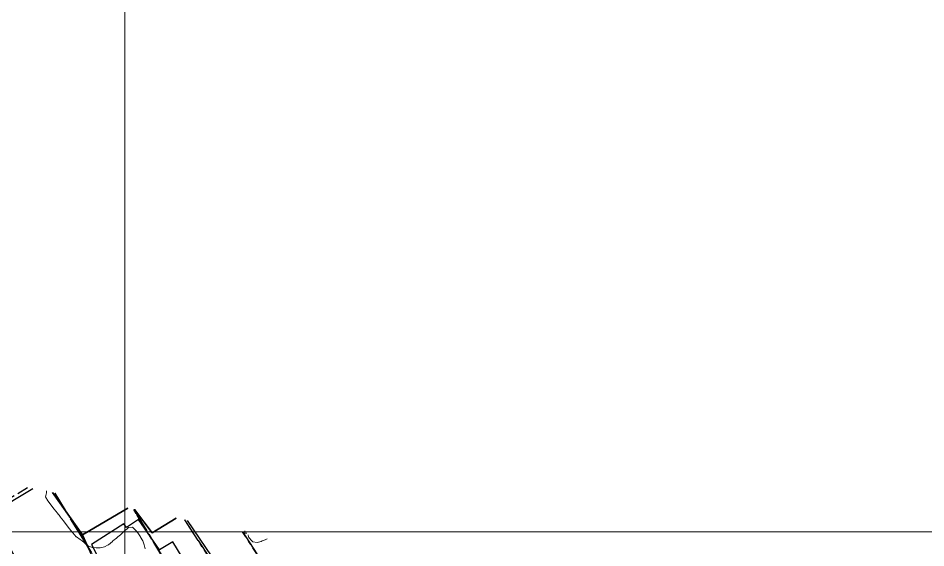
# Model space of a CAD drawing. Header units: centimetres. Extents: x 0 to 642158, y -847 to 649707.
# Drawn here: x 616553.5 to 616666.5, y 621785.4 to 621851.3 of the extents above; entities that cross this region are included whole.
import ezdxf

# ---------------------------------------------------------------- set-up
doc = ezdxf.new("R2010")
doc.units = ezdxf.units.CM
doc.header["$MEASUREMENT"] = 0
doc.linetypes.add('CENTERX2', pattern=[4, 2.5, -0.5, 0.5, -0.5])
doc.layers.add('MEV_grille', color=254, linetype='Continuous', lineweight=9)
doc.layers.add('WAL_topographie 0.5', color=253, linetype='Continuous', lineweight=20)
doc.layers.add('SPW_batiments', color=7, linetype='Continuous')
doc.layers.add('SPW_parcellaire cadastral', color=7, linetype='CENTERX2', lineweight=25, true_color=0xff0542)

# ---------------------------------------------------------------- blocks, each defined once
blk = doc.blocks.new('*U114')
at = {"layer": 'MEV_grille', "transparency": 33554687}
blk.add_lwpolyline([(-1338.46, 0), (1338.46, 0)], dxfattribs=at)
blk = doc.blocks.new('*U115')
at = {"layer": 'MEV_grille', "color": 0, "linetype": 'ByBlock', "lineweight": -2, "transparency": 16777216}
blk.add_blockref('*U114', (0, -600), dxfattribs=at)
blk = doc.blocks.new('*U112')
at = {"layer": 'MEV_grille', "transparency": 33554687}
blk.add_lwpolyline([(0, 1825.48), (0, -1825.48)], dxfattribs=at)
blk = doc.blocks.new('*U113')
at = {"layer": 'MEV_grille', "color": 0, "linetype": 'ByBlock', "lineweight": -2, "transparency": 16777216}
blk.add_blockref('*U112', (1200, 0), dxfattribs=at)

msp = doc.modelspace()

# ---------------------------------------------------------------- linework, layer by layer
at = {"layer": 'SPW_batiments'}
for points in [[(616561.53, 621787), (616562.87, 621784.08), (616562.27, 621783.73), (616561.46, 621783.34), (616561.32, 621783.18), (616558.55, 621781.55), (616557.25, 621784.34), (616554.09, 621782.61), (616553.72, 621783.26), (616552.89, 621784.7), (616550.12, 621789.96), (616550.43, 621789.82), (616555.35, 621792.77)], [(616557.79, 621792.26), (616561.53, 621787)], [(616567.17, 621790.33), (616561.74, 621787.12), (616561.53, 621787), (616557.79, 621792.26)], [(616578.34, 621783.23), (616575.57, 621781.6), (616572.77, 621786.15), (616571.11, 621785.13), (616568.52, 621788.93), (616567.02, 621787.93), (616566.69, 621788.38), (616562.64, 621785.8), (616563.34, 621784.45), (616563.07, 621784.27), (616562.87, 621784.08), (616561.53, 621787), (616561.74, 621787.12), (616567.17, 621790.33)], [(616568.01, 621790.15), (616570.2, 621787.24), (616573.18, 621789.09)], [(616573.18, 621789.09), (616570.2, 621787.24), (616568.01, 621790.15)], [(616574.55, 621788.8), (616578.34, 621783.23)]]:
    msp.add_lwpolyline(points, dxfattribs=at)
at = {"layer": 'SPW_parcellaire cadastral'}
for points in [[(616550.06, 621790.06), (616554.68, 621792.9)], [(616558.08, 621792.2), (616561.35, 621786.89), (616566.68, 621778.25), (616562.02, 621775.85), (616558.51, 621774.05), (616554.89, 621780.92), (616554.05, 621782.51), (616550.06, 621790.06)], [(616569.46, 621773.74), (616566.68, 621778.25), (616561.35, 621786.89), (616558.08, 621792.2)], [(616569.46, 621773.74), (616575.86, 621777.08), (616568.22, 621789.65), (616567.91, 621790.18)], [(616567.91, 621790.18), (616568.22, 621789.65), (616575.86, 621777.08), (616569.46, 621773.74)], [(616574.23, 621788.87), (616575.91, 621786.31), (616582.47, 621776.32), (616579.32, 621774.68), (616575.94, 621772.92), (616571.42, 621770.56), (616569.46, 621773.74)], [(616581.46, 621787.38), (616581.87, 621786.75), (616592.8, 621769.87), (616588.69, 621766.84), (616582.47, 621776.32), (616575.91, 621786.31), (616574.23, 621788.87)], [(616595.13, 621784.56), (616595.56, 621783.92), (616596.86, 621781.97), (616600.94, 621775.88), (616596.87, 621772.87), (616592.8, 621769.87), (616581.87, 621786.75), (616581.46, 621787.38)]]:
    msp.add_lwpolyline(points, dxfattribs=at)
at = {"layer": 'WAL_topographie 0.5'}
for points in [[(616557.05, 621792.5), (616557.05, 621792.25), (616556.92, 621791.75), (616557.21, 621791.25), (616557.25, 621791.2), (616557.59, 621790.75), (616557.75, 621790.54), (616557.97, 621790.25), (616558.25, 621789.9), (616558.37, 621789.75), (616558.75, 621789.27), (616558.76, 621789.25), (616559.15, 621788.75), (616559.25, 621788.62), (616559.53, 621788.25), (616559.75, 621787.97), (616559.92, 621787.75), (616560.25, 621787.33), (616560.32, 621787.25), (616560.75, 621786.78), (616560.79, 621786.75), (616561.25, 621786.44), (616561.49, 621786.25), (616561.75, 621786.04), (616562.04, 621785.75), (616562.25, 621785.63), (616562.75, 621785.45), (616563.25, 621785.4), (616563.75, 621785.4), (616564.25, 621785.5), (616564.71, 621785.75), (616564.75, 621785.78), (616565.25, 621786.2), (616565.31, 621786.25), (616565.75, 621786.58), (616565.95, 621786.75), (616566.25, 621787.01), (616566.51, 621787.25), (616566.75, 621787.51), (616567.08, 621787.75), (616567.25, 621787.93), (616567.75, 621787.98), (616567.96, 621787.75), (616568.25, 621787.47), (616568.4, 621787.25), (616568.74, 621786.75), (616568.75, 621786.73), (616569.06, 621786.25), (616569.22, 621785.75), (616569.25, 621785.61), (616569.34, 621785.25)], [(616581.72, 621787.5), (616581.72, 621787.25), (616581.75, 621787.23), (616582, 621787.21)], [(616582.17, 621787), (616582.19, 621786.75), (616582.25, 621786.68), (616582.62, 621786.25), (616582.75, 621786.15), (616583.25, 621786.05), (616583.75, 621786.19), (616583.88, 621786.25), (616584.25, 621786.4), (616584.5, 621786.5), (616584.5, 621786.5)]]:
    msp.add_lwpolyline(points, dxfattribs=at)

# ---------------------------------------------------------------- block references
at = {"layer": 'MEV_grille', "transparency": 33554687}
for name, p in [('*U113', (615366.81, 620593.64)), ('*U115', (616669.48, 622387.38))]:
    msp.add_blockref(name, p, dxfattribs=at)

doc.saveas('drawing.dxf')
